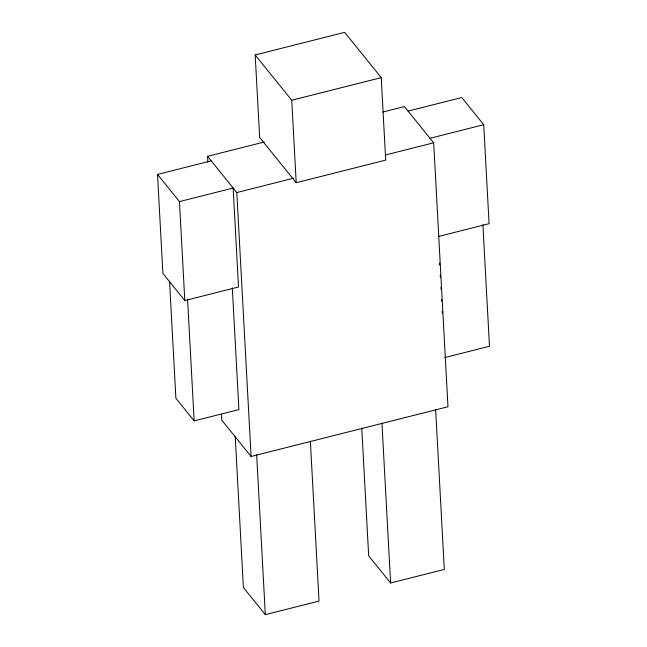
<?xml version="1.0" encoding="UTF-8"?>
<svg xmlns="http://www.w3.org/2000/svg" width="647" height="647" viewBox="0 0 647 647"><rect width="100%" height="100%" fill="white"/><g stroke="black" fill="none" stroke-linecap="round" stroke-linejoin="round"><path stroke-width="0.97" d="M255.185 54.963L344.681 32.35L381.229 77.632L385.693 160.108L296.205 182.721L259.657 137.439L255.185 54.963L291.74 100.245L296.205 182.721M291.74 100.245L381.229 77.632M207.889 162.373L207.558 156.323L264.372 141.976M382.895 112.028L404.44 106.577L433.684 142.809L447.975 406.737L251.093 456.483L221.856 420.259L221.525 414.209M157.52 174.423L179.454 201.597L233.146 188.026L238.508 287.001L184.807 300.564L162.882 273.398L157.52 174.423L211.213 160.852M408.095 111.106L461.788 97.543L483.721 124.709L489.083 223.684L438.318 236.511M430.029 138.28L483.721 124.709M207.558 156.323L236.802 192.555L293.609 178.2M385.685 154.932L433.684 142.809M169.563 281.574L175.887 398.245L194.157 420.89L238.905 409.583L232.313 287.875M444.732 357.573L489.48 346.266L482.888 224.566M235.225 436.604L243.393 587.476L265.319 614.65L319.02 601.079L310.358 441.157M361.762 428.079L368.677 555.822L390.61 582.996L444.303 569.425L435.641 409.502M439.612 263.03L439.725 265.035M440.267 275.096L440.372 277.11M440.922 287.171L441.028 289.177M441.577 299.238L441.683 301.251M442.224 311.304L442.338 313.318M381.948 423.065L390.61 582.996M256.665 454.72L265.319 614.65M236.802 192.555L251.093 456.483M187.565 299.181L194.157 420.89M179.454 201.597L184.807 300.564"/></g></svg>
